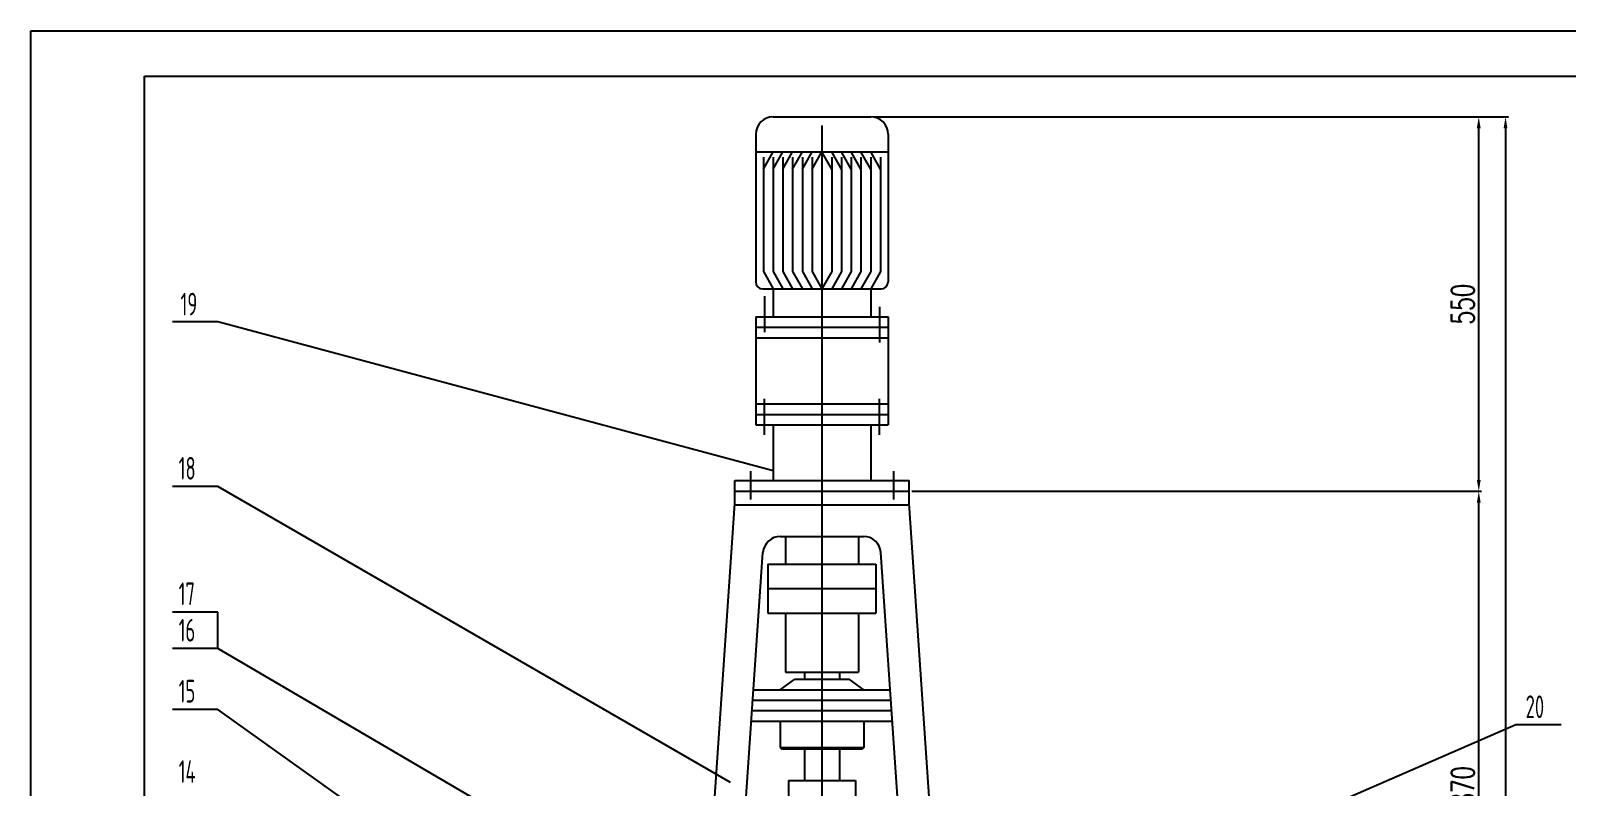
# Model space of a CAD drawing. Extents: x 174 to 768, y -773 to 68.
# Drawn here: x 174.3 to 512.1, y -97.9 to 68.3 of the extents above; entities that cross this region are included whole.
import ezdxf

# ---------------------------------------------------------------- set-up
doc = ezdxf.new("R2010")
doc.units = 0
doc.header["$MEASUREMENT"] = 0
doc.layers.get('DEFPOINTS').update_dxf_attribs({"linetype": 'CONTINUOUS', "lineweight": 30})
doc.layers.add('DIM', color=7, linetype='CONTINUOUS')
doc.styles.add('HZ5', font='romans.shx', dxfattribs={"width": 0.7, "height": 5, "bigfont": 'hztxt.shx'})
doc.styles.add('J_BigFont', font='gbenor.shx', dxfattribs={"bigfont": 'gbcbig.shx'})
doc.dimstyles.new('机械制图iso', dxfattribs={"dimscale": 0, "dimtxt": 0.18, "dimasz": 2.5, "dimexe": 0.625, "dimexo": 0.625, "dimgap": 1, "dimtad": 1, "dimdec": 4, "dimzin": 0, "dimdsep": 46, "dimtxsty": 'HZ5', "dimcen": 0, "dimadec": 0, "dimazin": 0, "dimtfac": 1, "dimtdec": 4, "dimtmove": 0, "dimatfit": 2, "dimfxl": 0, "dimtolj": 1, "dimtzin": 0, "dimarcsym": 0})

# ---------------------------------------------------------------- blocks, each defined once
blk = doc.blocks.new('*D63')
at = {"layer": 'DEFPOINTS', "color": 0}
for p in [(367.48, -32.99), (492.81, -32.99), (382.81, -150.7)]:
    blk.add_point(p, dxfattribs=at)
at = {"layer": 'DIM', "color": 0, "lineweight": -2}
for p, q in [((368.1, -32.99), (493.44, -32.99)), ((492.81, -148.2), (492.81, -35.49)), ((383.44, -150.7), (493.44, -150.7))]:
    blk.add_line(p, q, dxfattribs=at)
at = {"layer": 'DIM', "color": 0}
for points in [[(492.39, -35.49), (493.23, -35.49), (492.81, -32.99)], [(492.39, -148.2), (493.23, -148.2), (492.81, -150.7)]]:
    blk.add_solid(points, dxfattribs=at)
at = {"layer": 'DIM', "color": 0, "insert": (489.31, -97.91), "char_height": 5, "attachment_point": 5, "rotation": 90, "style": 'HZ5'}
blk.add_mtext('\\A1;870', dxfattribs=at)
blk = doc.blocks.new('*D64')
at = {"layer": 'DEFPOINTS', "color": 0}
for p in [(359.05, 49.37), (318.45, -400.39), (498.7, -400.39)]:
    blk.add_point(p, dxfattribs=at)
at = {"layer": 'DIM', "color": 0, "lineweight": -2}
for p, q in [((359.67, 49.37), (499.32, 49.37)), ((498.7, 46.87), (498.7, -397.89)), ((319.07, -400.39), (499.32, -400.39))]:
    blk.add_line(p, q, dxfattribs=at)
at = {"layer": 'DIM', "color": 0}
for points in [[(498.28, 46.87), (499.11, 46.87), (498.7, 49.37)], [(498.28, -397.89), (499.11, -397.89), (498.7, -400.39)]]:
    blk.add_solid(points, dxfattribs=at)
at = {"layer": 'DIM', "color": 0, "insert": (495.2, -175.51), "char_height": 5, "attachment_point": 5, "rotation": 90, "style": 'HZ5'}
blk.add_mtext('\\A1;~3085', dxfattribs=at)
blk = doc.blocks.new('*D187')
at = {"layer": 'DEFPOINTS', "color": 0}
for p in [(359.05, 49.37), (492.81, 49.37), (367.48, -32.99)]:
    blk.add_point(p, dxfattribs=at)
at = {"layer": 'DIM', "color": 0, "lineweight": -2}
for p, q in [((359.67, 49.37), (493.44, 49.37)), ((492.81, -30.49), (492.81, 46.87)), ((368.1, -32.99), (493.44, -32.99))]:
    blk.add_line(p, q, dxfattribs=at)
at = {"layer": 'DIM', "color": 0}
for points in [[(492.39, 46.87), (493.23, 46.87), (492.81, 49.37)], [(492.39, -30.49), (493.23, -30.49), (492.81, -32.99)]]:
    blk.add_solid(points, dxfattribs=at)
at = {"layer": 'DIM', "color": 0, "insert": (489.31, 8.19), "char_height": 5, "attachment_point": 5, "rotation": 90, "style": 'HZ5'}
blk.add_mtext('\\A1;550', dxfattribs=at)

msp = doc.modelspace()

# ---------------------------------------------------------------- linework, layer by layer
at = {"layer": 'DIM'}
for p, q in [((174.25028, -772.67581), (174.25028, 68.32419)), ((174.25028, 68.32419), (768.25028, 68.32419)), ((199.25028, 58.32419), (758.25028, 58.32419)), ((199.25028, -762.67581), (199.25028, 58.32419)), ((337.5795, 49.3703), (359.04617, 49.3703)), ((333.74617, 45.53697), (333.74617, 13.06394)), ((362.8795, 45.53697), (362.8795, 13.06394)), ((333.74617, 41.70363), (362.8795, 41.70363)), ((335.43283, 37.8703), (337.5795, 41.70363)), ((337.5795, 37.8703), (339.72617, 41.70363)), ((339.72617, 37.8703), (341.87283, 41.70363)), ((341.87283, 37.8703), (344.0195, 41.70363)), ((344.0195, 37.8703), (346.16617, 41.70363)), ((346.16617, 37.8703), (348.31283, 41.70363)), ((350.4595, 37.8703), (348.31283, 41.70363)), ((352.60617, 37.8703), (350.4595, 41.70363)), ((354.75283, 37.8703), (352.60617, 41.70363)), ((356.8995, 37.8703), (354.75283, 41.70363)), ((359.04617, 37.8703), (356.8995, 41.70363)), ((361.19283, 37.8703), (359.04617, 41.70363)), ((335.43283, 40.5106), (335.43283, 15.36394)), ((337.5795, 40.5106), (337.5795, 15.36394)), ((339.72617, 40.5106), (339.72617, 15.36394)), ((341.87283, 40.5106), (341.87283, 15.36394)), ((344.0195, 40.5106), (344.0195, 15.36394)), ((346.16617, 40.5106), (346.16617, 15.36394)), ((350.4595, 40.5106), (350.4595, 15.36394)), ((352.60617, 40.5106), (352.60617, 15.36394)), ((354.75283, 40.5106), (354.75283, 15.36394)), ((356.8995, 40.5106), (356.8995, 15.36394)), ((359.04617, 40.5106), (359.04617, 15.36394)), ((361.19283, 40.5106), (361.19283, 15.36394)), ((335.43283, 15.36394), (337.5795, 11.5306)), ((337.5795, 15.36394), (339.72617, 11.5306)), ((339.72617, 15.36394), (341.87283, 11.5306)), ((341.87283, 15.36394), (344.0195, 11.5306)), ((344.0195, 15.36394), (346.16617, 11.5306)), ((346.16617, 15.36394), (348.31283, 11.5306)), ((350.4595, 15.36394), (348.31283, 11.5306)), ((352.60617, 15.36394), (350.4595, 11.5306)), ((354.75283, 15.36394), (352.60617, 11.5306)), ((356.8995, 15.36394), (354.75283, 11.5306)), ((359.04617, 15.36394), (356.8995, 11.5306)), ((361.19283, 15.36394), (359.04617, 11.5306)), ((335.2795, 11.5306), (361.34617, 11.5306)), ((337.5795, 11.5306), (337.5795, 5.39727)), ((359.04617, 11.5306), (359.04617, 5.39727)), ((215.44681, 4.26812), (205.44681, 4.26812)), ((337.60883, -28.4651), (215.44681, 4.26812)), ((333.74617, 5.39727), (333.74617, -18.3694)), ((333.74617, 5.39727), (362.8795, 5.39727)), ((362.8795, 5.39727), (362.8795, -18.3694)), ((333.74617, 3.09727), (362.8795, 3.09727)), ((333.74617, 0.79727), (362.8795, 0.79727)), ((333.74617, -13.7694), (362.8795, -13.7694)), ((333.74617, -16.0694), (362.8795, -16.0694)), ((333.74617, -18.3694), (362.8795, -18.3694)), ((337.5795, -18.3694), (337.5795, -30.63606)), ((359.04617, -18.3694), (359.04617, -30.63606)), ((215.44681, -31.92686), (205.44681, -31.92686)), ((328.18188, -97.01449), (215.44681, -31.92686)), ((329.14617, -36.00273), (329.14617, -30.63606)), ((329.14617, -30.63606), (367.4795, -30.63606)), ((329.14617, -32.99456), (367.4795, -32.99456)), ((367.4795, -36.00273), (367.4795, -30.63606)), ((321.4795, -147.63706), (329.14617, -35.69606)), ((329.14617, -36.00273), (367.4795, -36.00273)), ((375.14617, -147.63706), (367.4795, -35.69606)), ((339.16953, -42.90273), (357.45613, -42.90273)), ((340.26283, -42.90273), (340.26283, -49.03606)), ((356.36283, -42.90273), (356.36283, -49.03606)), ((329.47858, -131.13538), (335.34516, -46.47414)), ((367.14709, -132.13204), (361.28051, -46.47414)), ((336.4295, -49.03606), (336.4295, -59.76939)), ((336.4295, -49.03606), (360.19617, -49.03606)), ((360.19617, -49.03606), (360.19617, -59.76939)), ((336.4295, -54.40273), (360.19617, -54.40273)), ((215.44681, -59.54369), (205.44681, -59.54369)), ((215.44681, -67.54369), (215.44681, -59.54369)), ((336.4295, -59.76939), (360.19617, -59.76939)), ((340.26283, -59.76939), (340.26283, -72.80273)), ((356.36283, -59.76939), (356.36283, -72.80273)), ((215.44681, -67.54369), (205.44681, -67.54369)), ((344.31004, -143.07677), (215.44681, -67.54369)), ((340.26283, -72.80273), (356.36283, -72.80273)), ((344.4795, -72.80273), (344.4795, -74.33606)), ((352.14617, -72.80273), (352.14617, -74.33606)), ((333.27942, -76.63606), (363.34625, -76.63606)), ((339.11283, -76.63606), (342.33283, -74.33606)), ((342.33283, -74.33606), (354.29283, -74.33606)), ((357.51283, -76.63606), (354.29283, -74.33606)), ((215.44681, -80.95913), (205.44681, -80.95913)), ((315.06484, -152.0765), (215.44681, -80.95913)), ((333.12189, -78.93606), (363.50377, -78.93606)), ((332.80685, -83.53606), (363.81882, -83.53606)), ((332.96437, -81.23606), (363.6613, -81.23606)), ((339.11283, -83.53606), (339.11283, -89.36273)), ((357.51283, -83.53606), (357.51283, -89.36273)), ((363.64617, -144.03796), (500.93729, -84.27737)), ((500.93729, -84.27737), (510.93729, -84.27737)), ((339.11283, -89.36273), (339.4195, -89.66939)), ((339.11283, -89.36273), (357.51283, -89.36273)), ((339.4195, -89.66939), (357.20617, -89.66939)), ((344.4795, -89.66939), (344.4795, -96.56939)), ((352.14617, -89.66939), (352.14617, -96.56939)), ((357.51283, -89.36273), (357.20617, -89.66939)), ((340.95283, -96.56939), (340.95283, -102.70273)), ((340.95283, -96.56939), (355.67283, -96.56939)), ((355.67283, -96.56939), (355.67283, -102.70273))]:
    msp.add_line(p, q, dxfattribs=at)
at = {"layer": 'DIM', "ltscale": 10}
msp.add_line((348.31283, 47.49685), (348.31283, -402.32606), dxfattribs=at)
at = {"layer": 'DIM', "ltscale": 20}
for p, q in [((335.66283, 9.91731), (335.66283, 2.01235)), ((360.96283, 7.61731), (360.96283, -0.28765)), ((335.66283, -20.58944), (335.66283, -12.68448)), ((360.96283, -20.58944), (360.96283, -12.68448)), ((332.56568, -28.57219), (332.56568, -34.76094)), ((364.05999, -28.57219), (364.05999, -34.76094))]:
    msp.add_line(p, q, dxfattribs=at)
at = {"layer": 'DIM'}
for centre, radius, start, end in [((337.5795, 45.53697), 3.83333, 90, 180), ((359.04617, 45.53697), 3.83333, 0, 90), ((335.2795, 13.06394), 1.53333, 180, 270), ((361.34617, 13.06394), 1.53333, 270, 0), ((339.16953, -46.73606), 3.83333, 90, 176.0820187), ((357.45613, -46.73606), 3.83333, 3.9179813, 90)]:
    msp.add_arc(centre, radius, start, end, dxfattribs=at)

# ---------------------------------------------------------------- texts
at = {"layer": 'DIM', "style": 'J_BigFont', "width": 0.7}
for s, p in [('19', (207.20706, 5.6752)), ('18', (206.79728, -30.42706)), ('17', (206.79728, -58.04389)), ('16', (206.79728, -66.04389)), ('15', (206.79728, -79.45933)), ('20', (503.11351, -82.88704)), ('14', (206.79728, -97.13289))]:
    msp.add_text(s, height=5, dxfattribs=at).set_placement(p)

# ---------------------------------------------------------------- dimensions: what is measured, and where the dimension line sits
at = {"layer": 'DIM'}
for base, p1, p2, text, picture, middle in [((498.69715, -400.39498), (359.04617, 49.3703), (318.44567, -400.39498), '~3085', '*D64', (495.19715, -175.51234)), ((492.81112, 49.3703), (367.4795, -32.99456), (359.04617, 49.3703), '550', '*D187', (489.31112, 8.18787))]:
    dim = msp.add_linear_dim(base=base, p1=p1, p2=p2, angle=90, text=text, dimstyle='机械制图iso', override={"dimscale": 1}, dxfattribs=at)
    dim.commit()
    dim.dimension.update_dxf_attribs({"geometry": picture, "text_midpoint": middle})
dim = msp.add_linear_dim(base=(492.81112, -32.99456), p1=(382.81283, -150.70373), p2=(367.4795, -32.99456), angle=90, text='870', dimstyle='机械制图iso', override={"dimscale": 1}, dxfattribs=at)
dim.commit()
dim.dimension.update_dxf_attribs({"geometry": '*D63', "text_midpoint": (492.81112, -97.91132), "dimtype": 160})

doc.saveas('drawing.dxf')
